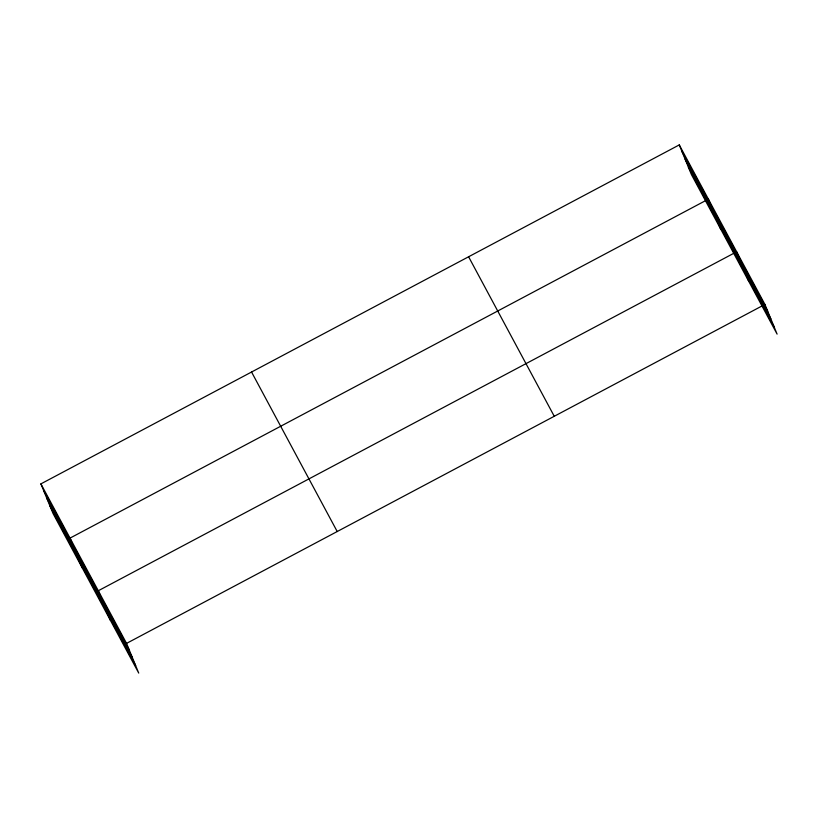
<?xml version="1.0" encoding="UTF-8"?>
<svg xmlns="http://www.w3.org/2000/svg" width="818" height="818" viewBox="0 0 818 818"><rect width="100%" height="100%" fill="white"/><g stroke="black" fill="none" stroke-linecap="round" stroke-linejoin="round"><path stroke-width="1.23" d="M40.9 483.878L126.555 643.388L138.733 673.091L53.078 513.581L40.9 483.878L679.267 144.909L764.922 304.419L777.1 334.122L691.445 174.612L679.267 144.909M705.044 200.921L70.021 538.111L82.209 567.815M126.555 643.388L764.922 304.419M682.069 151.749L767.724 311.259M685.157 159.295L770.812 318.805M688.347 167.066L774.002 326.576M468.602 256.77L554.256 416.28M251.555 372.016L337.21 531.526M43.702 490.708L129.356 650.218M46.8 498.254L132.455 657.764M49.99 506.035L135.645 665.545M748.838 281.484L736.65 251.78L98.293 590.749L110.471 620.453M708.388 199.142L720.566 228.846"/></g></svg>
